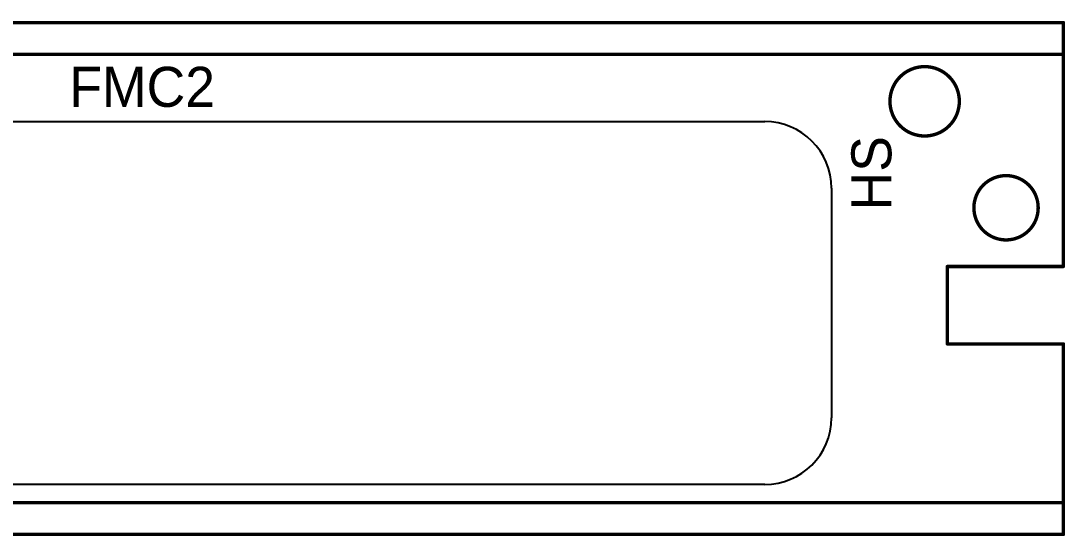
# Model space of a CAD drawing. Extents: x 28 to 177, y 60 to 80.
# Drawn here: x 137.69 to 176.82, y 60.31 to 79.62 of the extents above; entities that cross this region are included whole.
import ezdxf

# ---------------------------------------------------------------- set-up
doc = ezdxf.new("R2010")
doc.units = 0
doc.header["$MEASUREMENT"] = 0
doc.layers.add('MECHANICAL2', color=216, linetype='CONTINUOUS')
doc.layers.add('MECHANICAL4', color=56, linetype='CONTINUOUS')

msp = doc.modelspace()

# ---------------------------------------------------------------- linework, layer by layer
at = {"layer": 'MECHANICAL2'}
for p, q in [((111.047284, 75.848627), (165.55891, 75.848627)), ((168.059444, 73.348094), (168.059444, 64.746259)), ((165.55891, 62.245726), (111.047284, 62.245726))]:
    msp.add_line(p, q, dxfattribs=at)
at = {"layer": 'MECHANICAL2', "const_width": 0.127}
for points in [[(27.953401, 79.557606), (176.753492, 79.557606)], [(32.753402, 79.557616), (171.953489, 79.557616)], [(170.573489, 79.557608), (173.353491, 79.557611)], [(170.573489, 79.557608), (173.353491, 79.557606)], [(171.45349, 79.557616), (171.953489, 79.557616)], [(171.953489, 79.557616), (175.25349, 79.557616)], [(171.953489, 79.557616), (174.05349, 79.557616)], [(173.353491, 79.557611), (176.133491, 79.557608)], [(173.353491, 79.557606), (173.353491, 79.557611)], [(173.353491, 79.557606), (176.133491, 79.557608)], [(174.05349, 79.557616), (174.753491, 79.557613)], [(175.25349, 79.557616), (175.753492, 79.557616)], [(175.25349, 79.557616), (176.753492, 79.557616)], [(175.25349, 79.557611), (175.25349, 79.557616)], [(175.25349, 79.557611), (175.753492, 79.557613)], [(175.753492, 79.557613), (175.753492, 79.557616)], [(176.753492, 79.557606), (176.753492, 79.557616)], [(176.753492, 78.367606), (176.753492, 79.557606)], [(27.953401, 78.367606), (176.753492, 78.367606)], [(27.953401, 78.367606), (176.753492, 78.367606)], [(176.753492, 70.417571), (176.753492, 78.367606)], [(172.403491, 70.417571), (176.753492, 70.417571)], [(172.403491, 67.517569), (172.403491, 70.417571)], [(172.403491, 67.517569), (176.753492, 67.517569)], [(176.753492, 61.567596), (176.753492, 67.517569)], [(27.953401, 61.567596), (176.753492, 61.567596)], [(176.753492, 60.377596), (176.753492, 61.567596)], [(27.953401, 60.377596), (176.753492, 60.377596)]]:
    msp.add_lwpolyline(points, dxfattribs=at)
at = {"layer": 'MECHANICAL2', "const_width": 0.0635}
for points in [[(170.541739, 79.557608, 1), (170.605239, 79.557608, 1)], [(170.541739, 79.557608, 1), (170.605239, 79.557608, 1)], [(171.42174, 79.557616, 1), (171.48524, 79.557616, 1)], [(171.921739, 79.557616, 1), (171.985239, 79.557616, 1)], [(171.921739, 79.557616, 1), (171.985239, 79.557616, 1)], [(171.921739, 79.557616, 1), (171.985239, 79.557616, 1)], [(171.921739, 79.557616, 1), (171.985239, 79.557616, 1)], [(173.321741, 79.557611, 1), (173.385241, 79.557611, 1)], [(173.321741, 79.557611, 1), (173.385241, 79.557611, 1)], [(173.321741, 79.557611, 1), (173.385241, 79.557611, 1)], [(173.321741, 79.557606, 1), (173.385241, 79.557606, 1)], [(173.321741, 79.557606, 1), (173.385241, 79.557606, 1)], [(173.321741, 79.557606, 1), (173.385241, 79.557606, 1)], [(174.02174, 79.557616, 1), (174.08524, 79.557616, 1)], [(174.02174, 79.557616, 1), (174.08524, 79.557616, 1)], [(174.721741, 79.557613, 1), (174.785241, 79.557613, 1)], [(175.22174, 79.557616, 1), (175.28524, 79.557616, 1)], [(175.22174, 79.557616, 1), (175.28524, 79.557616, 1)], [(175.22174, 79.557616, 1), (175.28524, 79.557616, 1)], [(175.22174, 79.557616, 1), (175.28524, 79.557616, 1)], [(175.22174, 79.557611, 1), (175.28524, 79.557611, 1)], [(175.22174, 79.557611, 1), (175.28524, 79.557611, 1)], [(175.721742, 79.557616, 1), (175.785242, 79.557616, 1)], [(175.721742, 79.557616, 1), (175.785242, 79.557616, 1)], [(175.721742, 79.557613, 1), (175.785242, 79.557613, 1)], [(175.721742, 79.557613, 1), (175.785242, 79.557613, 1)], [(176.101741, 79.557608, 1), (176.165241, 79.557608, 1)], [(176.101741, 79.557608, 1), (176.165241, 79.557608, 1)], [(176.721742, 79.557616, 1), (176.785242, 79.557616, 1)], [(176.721742, 79.557616, 1), (176.785242, 79.557616, 1)], [(176.721742, 79.557606, 1), (176.785242, 79.557606, 1)], [(176.721742, 79.557606, 1), (176.785242, 79.557606, 1)], [(176.721742, 79.557606, 1), (176.785242, 79.557606, 1)], [(176.721742, 78.367606, 1), (176.785242, 78.367606, 1)], [(176.721742, 78.367606, 1), (176.785242, 78.367606, 1)], [(176.721742, 78.367606, 1), (176.785242, 78.367606, 1)], [(176.721742, 78.367606, 1), (176.785242, 78.367606, 1)], [(171.52174, 77.907604, 1), (171.58524, 77.907604, 1)], [(171.52174, 77.907604, 1), (171.58524, 77.907604, 1)], [(171.52174, 75.307604, 1), (171.58524, 75.307604, 1)], [(171.52174, 75.307604, 1), (171.58524, 75.307604, 1)], [(173.36674, 72.617571, 1), (173.43024, 72.617571, 1)], [(173.36674, 72.617571, 1), (173.43024, 72.617571, 1)], [(175.776743, 72.617571, 1), (175.840243, 72.617571, 1)], [(175.776743, 72.617571, 1), (175.840243, 72.617571, 1)], [(172.371741, 70.417571, 1), (172.435241, 70.417571, 1)], [(172.371741, 70.417571, 1), (172.435241, 70.417571, 1)], [(176.721742, 70.417571, 1), (176.785242, 70.417571, 1)], [(176.721742, 70.417571, 1), (176.785242, 70.417571, 1)], [(172.371741, 67.517569, 1), (172.435241, 67.517569, 1)], [(172.371741, 67.517569, 1), (172.435241, 67.517569, 1)], [(176.721742, 67.517569, 1), (176.785242, 67.517569, 1)], [(176.721742, 67.517569, 1), (176.785242, 67.517569, 1)], [(176.721742, 61.567596, 1), (176.785242, 61.567596, 1)], [(176.721742, 61.567596, 1), (176.785242, 61.567596, 1)], [(176.721742, 61.567596, 1), (176.785242, 61.567596, 1)], [(176.721742, 60.377596, 1), (176.785242, 60.377596, 1)], [(176.721742, 60.377596, 1), (176.785242, 60.377596, 1)]]:
    msp.add_lwpolyline(points, format="xyb", close=True, dxfattribs=at)
at = {"layer": 'MECHANICAL2', "const_width": 0.127}
for points in [[(171.55349, 75.307604, -1), (171.55349, 77.907604)], [(171.55349, 77.907604, -1), (171.55349, 75.307604)], [(173.39849, 72.617571, -1), (175.808493, 72.617571)], [(175.808493, 72.617571, -1), (173.39849, 72.617571)]]:
    msp.add_lwpolyline(points, format="xyb", dxfattribs=at)
at = {"layer": 'MECHANICAL2'}
for centre, start, end in [((165.55891, 73.348094), 360, 90), ((165.55891, 64.746259), 270, 0)]:
    msp.add_arc(centre, 2.500533, start, end, dxfattribs=at)

# ---------------------------------------------------------------- texts
at = {"layer": 'MECHANICAL4'}
msp.add_text('FMC2', height=1.5, dxfattribs=at).set_placement((139.501857, 76.4))
msp.add_text('HS', height=1.5, rotation=90, dxfattribs=at).set_placement((170.307, 72.517))

doc.saveas('drawing.dxf')
